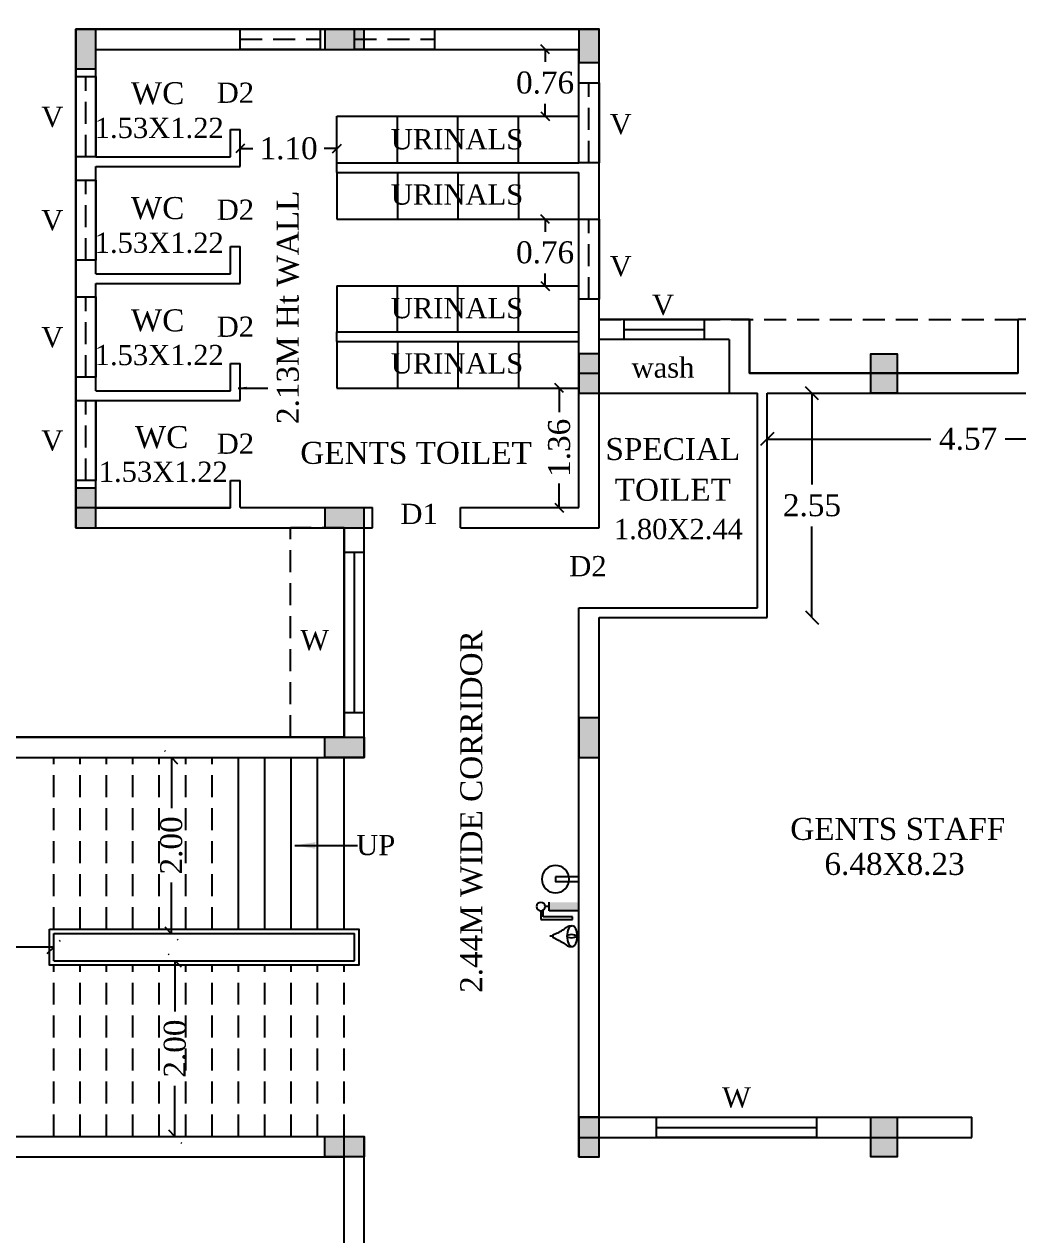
# Model space of a CAD drawing. Header units: metres. Extents: x -53 to 471, y -924 to -843.
# Drawn here: x -43.96 to -32.67, y -888.1 to -874.34 of the extents above; entities that cross this region are included whole.
import ezdxf
from ezdxf.enums import TextEntityAlignment as Align

# ---------------------------------------------------------------- set-up
doc = ezdxf.new("R2010")
doc.units = ezdxf.units.M
doc.header["$MEASUREMENT"] = 0
doc.header["$PDMODE"] = 3
doc.linetypes.add('HIDDEN', pattern=[0.375, 0.25, -0.125])
doc.layers.get('DEFPOINTS').update_dxf_attribs({"lineweight": 5})
doc.layers.add('BLK_1_FLR_0_BLT_UP_AREA_EXISTING', color=27, linetype='Continuous')
doc.styles.add('Isa-', font='times.ttf')
doc.styles.add('STYLE2', font='times.ttf')
doc.dimstyles.new('Copy of ISO-25', dxfattribs={"dimscale": 0, "dimtxt": 0.23, "dimasz": 0.1, "dimexe": 1.25, "dimexo": 0.625, "dimgap": 0.11, "dimtad": 0, "dimtih": 1, "dimtoh": 1, "dimzin": 1, "dimdsep": 46, "dimtxsty": 'STYLE2', "dimblk": 'OBLIQUE', "dimcen": 0, "dimse1": 1, "dimse2": 1, "dimclrd": 1, "dimclrt": 3, "dimadec": 0, "dimazin": 2, "dimtfac": 1, "dimtix": 1, "dimtofl": 0, "dimtmove": 0, "dimatfit": 3, "dimfxl": 0, "dimtolj": 1, "dimarcsym": 0})
doc.dimstyles.new('ISO-25', dxfattribs={"dimscale": 0, "dimtxt": 0.23, "dimasz": 0.15, "dimexe": 1.25, "dimexo": 0.625, "dimgap": 0.11, "dimtad": 0, "dimtih": 1, "dimtoh": 1, "dimzin": 1, "dimdsep": 46, "dimtxsty": 'STYLE2', "dimblk": 'OBLIQUE', "dimcen": 0, "dimse1": 1, "dimse2": 1, "dimclrd": 1, "dimclrt": 3, "dimadec": 0, "dimazin": 2, "dimtfac": 1, "dimtix": 1, "dimtofl": 0, "dimtmove": 0, "dimatfit": 3, "dimfxl": 0, "dimtolj": 1, "dimarcsym": 0})

# ---------------------------------------------------------------- blocks, each defined once
blk = doc.blocks.new('_Oblique')
at = {"color": 0, "linetype": 'ByBlock', "lineweight": -2}
blk.add_line((-0.5, -0.5), (0.5, 0.5), dxfattribs=at)
blk = doc.blocks.new('*D259')
at = {"color": 1, "lineweight": -2}
for p, q in [((-35.516, -879.053), (-33.653, -879.053)), ((-30.946, -879.053), (-32.809, -879.053))]:
    blk.add_line(p, q, dxfattribs=at)
at = {"layer": 'DEFPOINTS', "color": 0}
for p in [(-30.946, -879.053), (-35.516, -879.607), (-30.946, -879.607)]:
    blk.add_point(p, dxfattribs=at)
at = {"color": 1, "lineweight": -2, "xscale": 0.15, "yscale": 0.15, "zscale": 0.15, "rotation": 180}
blk.add_blockref('_Oblique', (-35.516, -879.053), dxfattribs=at)
at = {"color": 1, "lineweight": -2, "xscale": 0.15, "yscale": 0.15, "zscale": 0.15}
blk.add_blockref('_Oblique', (-30.946, -879.053), dxfattribs=at)
at = {"color": 3, "lineweight": 25, "insert": (-33.231, -879.053), "char_height": 0.25, "attachment_point": 5, "style": 'STYLE2'}
blk.add_mtext('\\A1;4.57', dxfattribs=at)
blk = doc.blocks.new('*D260')
at = {"color": 1, "lineweight": -2}
for p, q in [((-35.006, -878.533), (-35.006, -879.571)), ((-35.006, -881.083), (-35.006, -880.046))]:
    blk.add_line(p, q, dxfattribs=at)
at = {"layer": 'DEFPOINTS', "color": 0}
for p in [(-35.516, -878.533), (-35.006, -878.533), (-35.516, -881.083)]:
    blk.add_point(p, dxfattribs=at)
at = {"color": 1, "lineweight": -2, "xscale": 0.15, "yscale": 0.15, "zscale": 0.15}
for p, rotation in [((-35.006, -878.533), 90), ((-35.006, -881.083), 270)]:
    blk.add_blockref('_Oblique', p, dxfattribs=dict(at, rotation=rotation))
at = {"color": 3, "lineweight": 25, "insert": (-35.006, -879.808), "char_height": 0.25, "attachment_point": 5, "style": 'STYLE2'}
blk.add_mtext('\\A1;2.55', dxfattribs=at)
blk = doc.blocks.new('*D66')
at = {"color": 1, "lineweight": -2}
for p, q in [((-42.289, -882.673), (-42.289, -883.251)), ((-42.289, -884.673), (-42.289, -884.096))]:
    blk.add_line(p, q, dxfattribs=at)
at = {"layer": 'DEFPOINTS', "color": 0, "linetype": 'HIDDEN'}
for p in [(-42.289, -882.673), (-42.126, -882.673), (-42.289, -884.673)]:
    blk.add_point(p, dxfattribs=at)
at = {"color": 1, "linetype": 'HIDDEN', "lineweight": -2, "xscale": 0.15, "yscale": 0.15, "zscale": 0.15}
for p, rotation in [((-42.289, -882.673), 90), ((-42.289, -884.673), 270)]:
    blk.add_blockref('_Oblique', p, dxfattribs=dict(at, rotation=rotation))
at = {"color": 3, "linetype": 'HIDDEN', "lineweight": 25, "insert": (-42.289, -883.673), "char_height": 0.25, "attachment_point": 5, "rotation": 90, "style": 'STYLE2'}
blk.add_mtext('\\A1;2.00', dxfattribs=at)
blk = doc.blocks.new('*D67')
at = {"color": 1, "lineweight": -2}
for p, q in [((-45.626, -884.828), (-45.049, -884.828)), ((-43.626, -884.828), (-44.204, -884.828))]:
    blk.add_line(p, q, dxfattribs=at)
at = {"layer": 'DEFPOINTS', "color": 0, "linetype": 'HIDDEN'}
for p in [(-43.626, -884.828), (-43.626, -884.828), (-45.626, -885.242)]:
    blk.add_point(p, dxfattribs=at)
at = {"color": 1, "linetype": 'HIDDEN', "lineweight": -2, "xscale": 0.15, "yscale": 0.15, "zscale": 0.15, "rotation": 180}
blk.add_blockref('_Oblique', (-45.626, -884.828), dxfattribs=at)
at = {"color": 1, "linetype": 'HIDDEN', "lineweight": -2, "xscale": 0.15, "yscale": 0.15, "zscale": 0.15}
blk.add_blockref('_Oblique', (-43.626, -884.828), dxfattribs=at)
at = {"color": 3, "linetype": 'HIDDEN', "lineweight": 25, "insert": (-44.626, -884.828), "char_height": 0.25, "attachment_point": 5, "style": 'STYLE2'}
blk.add_mtext('\\A1;2.00', dxfattribs=at)
blk = doc.blocks.new('*D261')
at = {"color": 1, "lineweight": -2}
for p, q in [((-42.248, -884.983), (-42.248, -885.561)), ((-42.248, -886.983), (-42.248, -886.406))]:
    blk.add_line(p, q, dxfattribs=at)
at = {"layer": 'DEFPOINTS', "color": 0, "linetype": 'HIDDEN'}
for p in [(-42.248, -884.983), (-42.248, -886.983), (-42.248, -886.983)]:
    blk.add_point(p, dxfattribs=at)
at = {"color": 1, "linetype": 'HIDDEN', "lineweight": -2, "xscale": 0.15, "yscale": 0.15, "zscale": 0.15}
for p, rotation in [((-42.248, -884.983), 90), ((-42.248, -886.983), 270)]:
    blk.add_blockref('_Oblique', p, dxfattribs=dict(at, rotation=rotation))
at = {"color": 3, "linetype": 'HIDDEN', "lineweight": 25, "insert": (-42.248, -885.983), "char_height": 0.25, "attachment_point": 5, "rotation": 90, "style": 'STYLE2'}
blk.add_mtext('\\A1;2.00', dxfattribs=at)
blk = doc.blocks.new('*D75')
at = {"color": 1, "lineweight": -2}
for p, q in [((-49.396, -872.436), (-22.956, -872.436)), ((4.504, -872.436), (-21.936, -872.436))]:
    blk.add_line(p, q, dxfattribs=at)
at = {"layer": 'DEFPOINTS', "color": 0}
for p in [(-49.396, -872.436), (-49.396, -886.983), (4.504, -886.983)]:
    blk.add_point(p, dxfattribs=at)
at = {"color": 1, "lineweight": -2, "xscale": 0.1, "yscale": 0.1, "zscale": 0.1, "rotation": 180}
blk.add_blockref('_Oblique', (-49.396, -872.436), dxfattribs=at)
at = {"color": 1, "lineweight": -2, "xscale": 0.1, "yscale": 0.1, "zscale": 0.1}
blk.add_blockref('_Oblique', (4.504, -872.436), dxfattribs=at)
at = {"color": 3, "lineweight": 25, "insert": (-22.446, -872.436), "char_height": 0.25, "attachment_point": 5, "style": 'STYLE2'}
blk.add_mtext('\\A1;53.90', dxfattribs=at)
blk = doc.blocks.new('*D285')
at = {"color": 1, "lineweight": -2}
blk.add_line((-50.826, -880.063), (-50.826, -879.838), dxfattribs=at)
at = {"layer": 'DEFPOINTS', "color": 0}
for p in [(-50.826, -879.838), (-43.376, -879.838), (-43.146, -880.063)]:
    blk.add_point(p, dxfattribs=at)
at = {"color": 1, "lineweight": -2, "xscale": 0.1, "yscale": 0.1, "zscale": 0.1}
for p, rotation in [((-50.826, -879.838), 90), ((-50.826, -880.063), 270)]:
    blk.add_blockref('_Oblique', p, dxfattribs=dict(at, rotation=rotation))
at = {"color": 3, "lineweight": 25, "insert": (-50.29, -880.003), "char_height": 0.25, "attachment_point": 5, "style": 'STYLE2'}
blk.add_mtext('\\A1;0.23', dxfattribs=at)
blk = doc.blocks.new('*D286')
at = {"color": 1, "lineweight": -2}
for p, q in [((-50.826, -878.613), (-50.826, -878.988)), ((-50.826, -879.838), (-50.826, -879.463))]:
    blk.add_line(p, q, dxfattribs=at)
at = {"layer": 'DEFPOINTS', "color": 0}
for p in [(-50.826, -878.613), (-43.146, -878.613), (-43.376, -879.838)]:
    blk.add_point(p, dxfattribs=at)
at = {"color": 1, "lineweight": -2, "xscale": 0.1, "yscale": 0.1, "zscale": 0.1}
for p, rotation in [((-50.826, -878.613), 90), ((-50.826, -879.838), 270)]:
    blk.add_blockref('_Oblique', p, dxfattribs=dict(at, rotation=rotation))
at = {"color": 3, "lineweight": 25, "insert": (-50.826, -879.226), "char_height": 0.25, "attachment_point": 5, "style": 'STYLE2'}
blk.add_mtext('\\A1;1.22', dxfattribs=at)
blk = doc.blocks.new('*D287')
at = {"color": 1, "lineweight": -2}
for p, q in [((-50.826, -878.503), (-50.826, -878.403)), ((-50.826, -878.613), (-50.826, -878.713))]:
    blk.add_line(p, q, dxfattribs=at)
at = {"layer": 'DEFPOINTS', "color": 0}
for p in [(-50.826, -878.503), (-43.146, -878.503), (-43.146, -878.613)]:
    blk.add_point(p, dxfattribs=at)
at = {"color": 1, "lineweight": -2, "xscale": 0.1, "yscale": 0.1, "zscale": 0.1}
for p, rotation in [((-50.826, -878.503), 270), ((-50.826, -878.613), 90)]:
    blk.add_blockref('_Oblique', p, dxfattribs=dict(at, rotation=rotation))
at = {"color": 3, "lineweight": 25, "insert": (-50.29, -878.628), "char_height": 0.25, "attachment_point": 5, "style": 'STYLE2'}
blk.add_mtext('\\A1;0.11', dxfattribs=at)
blk = doc.blocks.new('*D288')
at = {"color": 1, "lineweight": -2}
for p, q in [((-50.826, -877.283), (-50.826, -877.656)), ((-50.826, -878.503), (-50.826, -878.131))]:
    blk.add_line(p, q, dxfattribs=at)
at = {"layer": 'DEFPOINTS', "color": 0}
for p in [(-50.826, -877.283), (-43.146, -877.283), (-43.146, -878.503)]:
    blk.add_point(p, dxfattribs=at)
at = {"color": 1, "lineweight": -2, "xscale": 0.1, "yscale": 0.1, "zscale": 0.1}
for p, rotation in [((-50.826, -877.283), 90), ((-50.826, -878.503), 270)]:
    blk.add_blockref('_Oblique', p, dxfattribs=dict(at, rotation=rotation))
at = {"color": 3, "lineweight": 25, "insert": (-50.826, -877.893), "char_height": 0.25, "attachment_point": 5, "style": 'STYLE2'}
blk.add_mtext('\\A1;1.22', dxfattribs=at)
blk = doc.blocks.new('*D289')
at = {"color": 1, "lineweight": -2}
for p, q in [((-50.826, -877.173), (-50.826, -877.073)), ((-50.826, -877.283), (-50.826, -877.383))]:
    blk.add_line(p, q, dxfattribs=at)
at = {"layer": 'DEFPOINTS', "color": 0}
for p in [(-50.826, -877.173), (-43.146, -877.173), (-43.146, -877.283)]:
    blk.add_point(p, dxfattribs=at)
at = {"color": 1, "lineweight": -2, "xscale": 0.1, "yscale": 0.1, "zscale": 0.1}
for p, rotation in [((-50.826, -877.173), 270), ((-50.826, -877.283), 90)]:
    blk.add_blockref('_Oblique', p, dxfattribs=dict(at, rotation=rotation))
at = {"color": 3, "lineweight": 25, "insert": (-50.29, -877.282), "char_height": 0.25, "attachment_point": 5, "style": 'STYLE2'}
blk.add_mtext('\\A1;0.11', dxfattribs=at)
blk = doc.blocks.new('*D290')
at = {"color": 1, "lineweight": -2}
for p, q in [((-50.826, -875.953), (-50.826, -876.326)), ((-50.826, -877.173), (-50.826, -876.801))]:
    blk.add_line(p, q, dxfattribs=at)
at = {"layer": 'DEFPOINTS', "color": 0}
for p in [(-50.826, -875.953), (-43.146, -875.953), (-43.146, -877.173)]:
    blk.add_point(p, dxfattribs=at)
at = {"color": 1, "lineweight": -2, "xscale": 0.1, "yscale": 0.1, "zscale": 0.1}
for p, rotation in [((-50.826, -875.953), 90), ((-50.826, -877.173), 270)]:
    blk.add_blockref('_Oblique', p, dxfattribs=dict(at, rotation=rotation))
at = {"color": 3, "lineweight": 25, "insert": (-50.826, -876.563), "char_height": 0.25, "attachment_point": 5, "style": 'STYLE2'}
blk.add_mtext('\\A1;1.22', dxfattribs=at)
blk = doc.blocks.new('*D291')
at = {"color": 1, "lineweight": -2}
for p, q in [((-50.826, -875.843), (-50.826, -875.743)), ((-50.826, -875.953), (-50.826, -876.053))]:
    blk.add_line(p, q, dxfattribs=at)
at = {"layer": 'DEFPOINTS', "color": 0}
for p in [(-50.826, -875.843), (-43.146, -875.843), (-43.146, -875.953)]:
    blk.add_point(p, dxfattribs=at)
at = {"color": 1, "lineweight": -2, "xscale": 0.1, "yscale": 0.1, "zscale": 0.1}
for p, rotation in [((-50.826, -875.843), 270), ((-50.826, -875.953), 90)]:
    blk.add_blockref('_Oblique', p, dxfattribs=dict(at, rotation=rotation))
at = {"color": 3, "lineweight": 25, "insert": (-50.29, -875.958), "char_height": 0.25, "attachment_point": 5, "style": 'STYLE2'}
blk.add_mtext('\\A1;0.11', dxfattribs=at)
blk = doc.blocks.new('*D292')
at = {"color": 1, "lineweight": -2}
for p, q in [((-50.826, -874.623), (-50.826, -874.996)), ((-50.826, -875.843), (-50.826, -875.471))]:
    blk.add_line(p, q, dxfattribs=at)
at = {"layer": 'DEFPOINTS', "color": 0}
for p in [(-50.826, -874.623), (-43.146, -874.623), (-43.146, -875.843)]:
    blk.add_point(p, dxfattribs=at)
at = {"color": 1, "lineweight": -2, "xscale": 0.1, "yscale": 0.1, "zscale": 0.1}
for p, rotation in [((-50.826, -874.623), 90), ((-50.826, -875.843), 270)]:
    blk.add_blockref('_Oblique', p, dxfattribs=dict(at, rotation=rotation))
at = {"color": 3, "lineweight": 25, "insert": (-50.826, -875.233), "char_height": 0.25, "attachment_point": 5, "style": 'STYLE2'}
blk.add_mtext('\\A1;1.22', dxfattribs=at)
blk = doc.blocks.new('*D293')
at = {"color": 1, "lineweight": -2}
blk.add_line((-50.826, -874.623), (-50.826, -874.393), dxfattribs=at)
at = {"layer": 'DEFPOINTS', "color": 0}
for p in [(-50.826, -874.393), (-43.376, -874.393), (-43.146, -874.623)]:
    blk.add_point(p, dxfattribs=at)
at = {"color": 1, "lineweight": -2, "xscale": 0.1, "yscale": 0.1, "zscale": 0.1}
for p, rotation in [((-50.826, -874.393), 90), ((-50.826, -874.623), 270)]:
    blk.add_blockref('_Oblique', p, dxfattribs=dict(at, rotation=rotation))
at = {"color": 3, "lineweight": 25, "insert": (-50.29, -874.568), "char_height": 0.25, "attachment_point": 5, "style": 'STYLE2'}
blk.add_mtext('\\A1;0.23', dxfattribs=at)
blk = doc.blocks.new('*D302')
at = {"color": 1, "lineweight": -2}
for p, q in [((-45.626, -873.32), (-44.918, -873.32)), ((-43.376, -873.32), (-44.084, -873.32))]:
    blk.add_line(p, q, dxfattribs=at)
at = {"layer": 'DEFPOINTS', "color": 0}
for p in [(-43.376, -873.32), (-43.376, -874.393), (-45.626, -882.673)]:
    blk.add_point(p, dxfattribs=at)
at = {"color": 1, "lineweight": -2, "xscale": 0.1, "yscale": 0.1, "zscale": 0.1, "rotation": 180}
blk.add_blockref('_Oblique', (-45.626, -873.32), dxfattribs=at)
at = {"color": 1, "lineweight": -2, "xscale": 0.1, "yscale": 0.1, "zscale": 0.1}
blk.add_blockref('_Oblique', (-43.376, -873.32), dxfattribs=at)
at = {"color": 3, "lineweight": 25, "insert": (-44.501, -873.32), "char_height": 0.25, "attachment_point": 5, "style": 'STYLE2'}
blk.add_mtext('\\A1;2.25', dxfattribs=at)
blk = doc.blocks.new('*D303')
at = {"color": 1, "lineweight": -2}
blk.add_line((-43.376, -873.32), (-43.146, -873.32), dxfattribs=at)
at = {"layer": 'DEFPOINTS', "color": 0}
for p in [(-43.146, -873.32), (-43.376, -874.393), (-43.146, -874.623)]:
    blk.add_point(p, dxfattribs=at)
at = {"color": 1, "lineweight": -2, "xscale": 0.1, "yscale": 0.1, "zscale": 0.1, "rotation": 180}
blk.add_blockref('_Oblique', (-43.376, -873.32), dxfattribs=at)
at = {"color": 1, "lineweight": -2, "xscale": 0.1, "yscale": 0.1, "zscale": 0.1}
blk.add_blockref('_Oblique', (-43.146, -873.32), dxfattribs=at)
at = {"color": 3, "lineweight": 25, "insert": (-43.213, -873.022), "char_height": 0.25, "attachment_point": 5, "style": 'STYLE2'}
blk.add_mtext('\\A1;0.23', dxfattribs=at)
blk = doc.blocks.new('*D304')
at = {"color": 1, "lineweight": -2}
for p, q in [((-41.506, -873.32), (-39.994, -873.32)), ((-37.656, -873.32), (-39.168, -873.32))]:
    blk.add_line(p, q, dxfattribs=at)
at = {"layer": 'DEFPOINTS', "color": 0}
for p in [(-37.656, -873.32), (-37.656, -874.623), (-41.506, -875.534)]:
    blk.add_point(p, dxfattribs=at)
at = {"color": 1, "lineweight": -2, "xscale": 0.1, "yscale": 0.1, "zscale": 0.1, "rotation": 180}
blk.add_blockref('_Oblique', (-41.506, -873.32), dxfattribs=at)
at = {"color": 1, "lineweight": -2, "xscale": 0.1, "yscale": 0.1, "zscale": 0.1}
blk.add_blockref('_Oblique', (-37.656, -873.32), dxfattribs=at)
at = {"color": 3, "lineweight": 25, "insert": (-39.581, -873.32), "char_height": 0.25, "attachment_point": 5, "style": 'STYLE2'}
blk.add_mtext('\\A1;3.85', dxfattribs=at)
blk = doc.blocks.new('*D305')
at = {"color": 1, "lineweight": -2}
blk.add_line((-37.656, -873.32), (-37.426, -873.32), dxfattribs=at)
at = {"layer": 'DEFPOINTS', "color": 0}
for p in [(-37.426, -873.32), (-37.426, -874.393), (-37.656, -874.623)]:
    blk.add_point(p, dxfattribs=at)
at = {"color": 1, "lineweight": -2, "xscale": 0.1, "yscale": 0.1, "zscale": 0.1, "rotation": 180}
blk.add_blockref('_Oblique', (-37.656, -873.32), dxfattribs=at)
at = {"color": 1, "lineweight": -2, "xscale": 0.1, "yscale": 0.1, "zscale": 0.1}
blk.add_blockref('_Oblique', (-37.426, -873.32), dxfattribs=at)
at = {"color": 3, "lineweight": 25, "insert": (-37.489, -873.022), "char_height": 0.25, "attachment_point": 5, "style": 'STYLE2'}
blk.add_mtext('\\A1;0.23', dxfattribs=at)
blk = doc.blocks.new('*D306')
at = {"color": 1, "lineweight": -2}
for p, q in [((-37.426, -873.32), (-36.931, -873.32)), ((-35.626, -873.32), (-36.121, -873.32))]:
    blk.add_line(p, q, dxfattribs=at)
at = {"layer": 'DEFPOINTS', "color": 0}
for p in [(-35.626, -873.32), (-37.426, -874.393), (-35.626, -878.533)]:
    blk.add_point(p, dxfattribs=at)
at = {"color": 1, "lineweight": -2, "xscale": 0.1, "yscale": 0.1, "zscale": 0.1, "rotation": 180}
blk.add_blockref('_Oblique', (-37.426, -873.32), dxfattribs=at)
at = {"color": 1, "lineweight": -2, "xscale": 0.1, "yscale": 0.1, "zscale": 0.1}
blk.add_blockref('_Oblique', (-35.626, -873.32), dxfattribs=at)
at = {"color": 3, "lineweight": 25, "insert": (-36.526, -873.32), "char_height": 0.25, "attachment_point": 5, "style": 'STYLE2'}
blk.add_mtext('\\A1;1.80', dxfattribs=at)
blk = doc.blocks.new('*D307')
at = {"color": 1, "lineweight": -2}
for p, q in [((-35.626, -873.32), (-35.726, -873.32)), ((-35.516, -873.32), (-35.416, -873.32))]:
    blk.add_line(p, q, dxfattribs=at)
at = {"layer": 'DEFPOINTS', "color": 0}
for p in [(-35.516, -873.32), (-35.626, -878.533), (-35.516, -878.533)]:
    blk.add_point(p, dxfattribs=at)
at = {"color": 1, "lineweight": -2, "xscale": 0.1, "yscale": 0.1, "zscale": 0.1}
blk.add_blockref('_Oblique', (-35.626, -873.32), dxfattribs=at)
at = {"color": 1, "lineweight": -2, "xscale": 0.1, "yscale": 0.1, "zscale": 0.1, "rotation": 180}
blk.add_blockref('_Oblique', (-35.516, -873.32), dxfattribs=at)
at = {"color": 3, "lineweight": 25, "insert": (-35.482, -873.022), "char_height": 0.25, "attachment_point": 5, "style": 'STYLE2'}
blk.add_mtext('\\A1;0.11', dxfattribs=at)
blk = doc.blocks.new('*D308')
at = {"color": 1, "lineweight": -2}
for p, q in [((-35.516, -873.32), (-33.653, -873.32)), ((-30.946, -873.32), (-32.809, -873.32))]:
    blk.add_line(p, q, dxfattribs=at)
at = {"layer": 'DEFPOINTS', "color": 0}
for p in [(-30.946, -873.32), (-30.946, -877.923), (-35.516, -878.533)]:
    blk.add_point(p, dxfattribs=at)
at = {"color": 1, "lineweight": -2, "xscale": 0.1, "yscale": 0.1, "zscale": 0.1, "rotation": 180}
blk.add_blockref('_Oblique', (-35.516, -873.32), dxfattribs=at)
at = {"color": 1, "lineweight": -2, "xscale": 0.1, "yscale": 0.1, "zscale": 0.1}
blk.add_blockref('_Oblique', (-30.946, -873.32), dxfattribs=at)
at = {"color": 3, "lineweight": 25, "insert": (-33.231, -873.32), "char_height": 0.25, "attachment_point": 5, "style": 'STYLE2'}
blk.add_mtext('\\A1;4.57', dxfattribs=at)
blk = doc.blocks.new('*D139')
at = {"color": 1, "lineweight": -2}
for p, q in [((-41.506, -875.75), (-41.361, -875.75)), ((-40.406, -875.75), (-40.551, -875.75))]:
    blk.add_line(p, q, dxfattribs=at)
at = {"layer": 'DEFPOINTS', "color": 0}
for p in [(-40.406, -875.524), (-41.506, -875.75), (-40.406, -875.75)]:
    blk.add_point(p, dxfattribs=at)
at = {"color": 1, "lineweight": -2, "xscale": 0.1, "yscale": 0.1, "zscale": 0.1, "rotation": 180}
blk.add_blockref('_Oblique', (-41.506, -875.75), dxfattribs=at)
at = {"color": 1, "lineweight": -2, "xscale": 0.1, "yscale": 0.1, "zscale": 0.1}
blk.add_blockref('_Oblique', (-40.406, -875.75), dxfattribs=at)
at = {"color": 3, "lineweight": 25, "insert": (-40.956, -875.75), "char_height": 0.25, "attachment_point": 5, "style": 'STYLE2'}
blk.add_mtext('\\A1;1.10', dxfattribs=at)
blk = doc.blocks.new('*D354')
at = {"color": 1, "lineweight": -2}
for p, q in [((-43.146, -873.32), (-42.777, -873.32)), ((-41.616, -873.32), (-41.985, -873.32))]:
    blk.add_line(p, q, dxfattribs=at)
at = {"layer": 'DEFPOINTS', "color": 0}
for p in [(-41.616, -873.32), (-43.146, -874.623), (-41.616, -875.534)]:
    blk.add_point(p, dxfattribs=at)
at = {"color": 1, "lineweight": -2, "xscale": 0.1, "yscale": 0.1, "zscale": 0.1, "rotation": 180}
blk.add_blockref('_Oblique', (-43.146, -873.32), dxfattribs=at)
at = {"color": 1, "lineweight": -2, "xscale": 0.1, "yscale": 0.1, "zscale": 0.1}
blk.add_blockref('_Oblique', (-41.616, -873.32), dxfattribs=at)
at = {"color": 3, "lineweight": 25, "insert": (-42.381, -873.32), "char_height": 0.25, "attachment_point": 5, "style": 'STYLE2'}
blk.add_mtext('\\A1;1.53', dxfattribs=at)
blk = doc.blocks.new('*D140')
at = {"color": 1, "lineweight": -2}
for p, q in [((-41.616, -873.32), (-41.716, -873.32)), ((-41.506, -873.32), (-41.406, -873.32))]:
    blk.add_line(p, q, dxfattribs=at)
at = {"layer": 'DEFPOINTS', "color": 0}
for p in [(-41.506, -873.32), (-41.616, -875.534), (-41.506, -875.534)]:
    blk.add_point(p, dxfattribs=at)
at = {"color": 1, "lineweight": -2, "xscale": 0.1, "yscale": 0.1, "zscale": 0.1}
blk.add_blockref('_Oblique', (-41.616, -873.32), dxfattribs=at)
at = {"color": 1, "lineweight": -2, "xscale": 0.1, "yscale": 0.1, "zscale": 0.1, "rotation": 180}
blk.add_blockref('_Oblique', (-41.506, -873.32), dxfattribs=at)
at = {"color": 3, "lineweight": 25, "insert": (-41.528, -873.022), "char_height": 0.25, "attachment_point": 5, "style": 'STYLE2'}
blk.add_mtext('\\A1;0.11', dxfattribs=at)
blk = doc.blocks.new('*D355')
at = {"color": 1, "lineweight": -2}
for p, q in [((-37.879, -878.473), (-37.879, -878.749)), ((-37.879, -879.833), (-37.879, -879.558))]:
    blk.add_line(p, q, dxfattribs=at)
at = {"layer": 'DEFPOINTS', "color": 0}
for p in [(-37.879, -878.473), (-37.879, -878.473), (-37.879, -879.833)]:
    blk.add_point(p, dxfattribs=at)
at = {"color": 1, "lineweight": -2, "xscale": 0.1, "yscale": 0.1, "zscale": 0.1}
for p, rotation in [((-37.879, -878.473), 90), ((-37.879, -879.833), 270)]:
    blk.add_blockref('_Oblique', p, dxfattribs=dict(at, rotation=rotation))
at = {"color": 3, "lineweight": 25, "insert": (-37.879, -879.153), "char_height": 0.25, "attachment_point": 5, "rotation": 90, "style": 'STYLE2'}
blk.add_mtext('\\A1;1.36', dxfattribs=at)
blk = doc.blocks.new('*D356')
at = {"color": 1, "lineweight": -2}
for p, q in [((-38.04, -874.623), (-38.04, -874.766)), ((-38.04, -875.383), (-38.04, -875.241))]:
    blk.add_line(p, q, dxfattribs=at)
at = {"layer": 'DEFPOINTS', "color": 0}
for p in [(-38.04, -874.623), (-38.04, -874.623), (-38.04, -875.383)]:
    blk.add_point(p, dxfattribs=at)
at = {"color": 1, "lineweight": -2, "xscale": 0.1, "yscale": 0.1, "zscale": 0.1}
for p, rotation in [((-38.04, -874.623), 90), ((-38.04, -875.383), 270)]:
    blk.add_blockref('_Oblique', p, dxfattribs=dict(at, rotation=rotation))
at = {"color": 3, "lineweight": 25, "insert": (-38.04, -875.003), "char_height": 0.25, "attachment_point": 5, "style": 'STYLE2'}
blk.add_mtext('\\A1;0.76', dxfattribs=at)
blk = doc.blocks.new('*D141')
at = {"color": 1, "lineweight": -2}
for p, q in [((-38.04, -876.553), (-38.04, -876.696)), ((-38.04, -877.313), (-38.04, -877.171))]:
    blk.add_line(p, q, dxfattribs=at)
at = {"layer": 'DEFPOINTS', "color": 0}
for p in [(-38.04, -876.553), (-38.04, -876.553), (-38.04, -877.313)]:
    blk.add_point(p, dxfattribs=at)
at = {"color": 1, "lineweight": -2, "xscale": 0.1, "yscale": 0.1, "zscale": 0.1}
for p, rotation in [((-38.04, -876.553), 90), ((-38.04, -877.313), 270)]:
    blk.add_blockref('_Oblique', p, dxfattribs=dict(at, rotation=rotation))
at = {"color": 3, "lineweight": 25, "insert": (-38.04, -876.933), "char_height": 0.25, "attachment_point": 5, "style": 'STYLE2'}
blk.add_mtext('\\A1;0.76', dxfattribs=at)
blk = doc.blocks.new('*D385')
at = {"color": 1, "lineweight": -2}
for p, q in [((-52.277, -874.393), (-52.277, -896.375)), ((-52.277, -919.386), (-52.277, -897.404))]:
    blk.add_line(p, q, dxfattribs=at)
at = {"layer": 'DEFPOINTS', "color": 0}
for p in [(-52.277, -874.393), (-43.376, -874.393), (-30.946, -919.386)]:
    blk.add_point(p, dxfattribs=at)
at = {"color": 1, "lineweight": -2, "xscale": 0.1, "yscale": 0.1, "zscale": 0.1}
for p, rotation in [((-52.277, -874.393), 90), ((-52.277, -919.386), 270)]:
    blk.add_blockref('_Oblique', p, dxfattribs=dict(at, rotation=rotation))
at = {"color": 3, "lineweight": 25, "insert": (-52.277, -896.889), "char_height": 0.25, "attachment_point": 5, "rotation": 90, "style": 'STYLE2'}
blk.add_mtext('\\A1;44.99', dxfattribs=at)
blk = doc.blocks.new('*D386')
at = {"color": 1, "lineweight": -2}
for p, q in [((-50.826, -880.063), (-50.826, -881.026)), ((-50.826, -882.443), (-50.826, -881.481))]:
    blk.add_line(p, q, dxfattribs=at)
at = {"layer": 'DEFPOINTS', "color": 0}
for p in [(-50.826, -880.063), (-43.376, -880.063), (-45.856, -882.443)]:
    blk.add_point(p, dxfattribs=at)
at = {"color": 1, "lineweight": -2, "xscale": 0.1, "yscale": 0.1, "zscale": 0.1}
for p, rotation in [((-50.826, -880.063), 90), ((-50.826, -882.443), 270)]:
    blk.add_blockref('_Oblique', p, dxfattribs=dict(at, rotation=rotation))
at = {"color": 3, "lineweight": 25, "insert": (-50.826, -881.253), "char_height": 0.23, "attachment_point": 5, "style": 'STYLE2'}
blk.add_mtext('\\A1;2.38', dxfattribs=at)
blk = doc.blocks.new('FIRE')
at = {"lineweight": 25}
blk.add_hatch(color=256, dxfattribs=at).paths.add_polyline_path([(4776.393, 1592.591), (4776.49, 1592.591), (4776.49, 1592.93), (4776.393, 1592.93)])
for p, q in [((4776.442, 1592.93), (4776.442, 1592.975)), ((4776.559, 1592.998), (4776.483, 1592.998)), ((4776.49, 1593.023), (4776.587, 1593.023)), ((4776.559, 1592.664), (4776.559, 1592.998)), ((4776.587, 1593.023), (4776.587, 1592.664)), ((4776.49, 1592.93), (4776.393, 1592.93)), ((4776.49, 1592.591), (4776.49, 1592.93)), ((4776.587, 1592.664), (4776.559, 1592.664))]:
    blk.add_line(p, q, dxfattribs=at)
at = {"color": 0, "lineweight": 25, "ltscale": 60}
blk.add_line((4776.778, 1592.887), (4776.778, 1592.923), dxfattribs=at)
blk.add_lwpolyline([(4776.105, 1592.857), (4776.155, 1592.857), (4776.155, 1592.59), (4776.105, 1592.59)], close=True)
at = {"color": 1}
blk.add_circle((4776.13, 1592.857), 0.155, dxfattribs=at)
at = {"lineweight": 25}
blk.add_circle((4776.442, 1593.023), 0.0482, dxfattribs=at)
at = {"color": 0, "lineweight": 25, "ltscale": 60}
blk.add_arc((4776.778, 1592.861), 0.0262, 0, 180, dxfattribs=at)
for centre, major_axis, ratio in [((4776.778, 1592.668), (-0.118, 0), 0.493287), ((4776.778, 1592.676), (0, -0.0501), 0.352249)]:
    blk.add_ellipse(centre, major_axis=major_axis, ratio=ratio, dxfattribs=at)
for points in [[(4776.752, 1592.861), (4776.688, 1592.746), (4776.664, 1592.71), (4776.66, 1592.671)], [(4776.804, 1592.861), (4776.868, 1592.746), (4776.891, 1592.71), (4776.896, 1592.671)]]:
    blk.add_spline(points, degree=3, dxfattribs=at)
blk = doc.blocks.new('FF COLUMN')
at = {"lineweight": -3}
for points in [[(0.23, 0), (0, 0), (0, -0.45), (0.23, -0.45)], [(3.28, 0), (2.83, 0), (2.83, -0.23), (3.28, -0.23)], [(5.95, -3.69), (5.72, -3.69), (5.72, -4.14), (5.95, -4.14)], [(0.23, -5.22), (0, -5.22), (0, -5.67), (0.23, -5.67)], [(3.28, -5.44), (2.83, -5.44), (2.83, -5.67), (3.28, -5.67)], [(5.95, -7.83), (5.72, -7.83), (5.72, -8.28), (5.95, -8.28)], [(2.83, -8.28), (2.83, -8.05), (3.28, -8.05), (3.28, -8.28)], [(5.95, -12.37), (5.72, -12.37), (5.72, -12.82), (5.95, -12.82)], [(3.28, -12.82), (2.83, -12.82), (2.83, -12.59), (3.28, -12.59)]]:
    blk.add_hatch(color=3, dxfattribs=at).paths.add_polyline_path(points)
for color, points in [(2, [(5.72, -0.38), (5.95, -0.38), (5.95, 0), (5.72, 0)]), (4, [(9.04, -4.14), (9.04, -3.69), (9.34, -3.69), (9.34, -4.14)]), (5, [(9.34, -12.37), (9.34, -12.82), (9.04, -12.82), (9.04, -12.37)])]:
    blk.add_hatch(color=color).paths.add_polyline_path(points)
at = {"color": 3, "lineweight": -3}
for points in [[(0, 0), (0, -0.45), (0.23, -0.45), (0.23, 0)], [(3.28, 0), (2.83, 0), (2.83, -0.23), (3.28, -0.23)], [(5.72, -3.69), (5.72, -4.14), (5.95, -4.14), (5.95, -3.69)], [(0, -5.22), (0, -5.67), (0.23, -5.67), (0.23, -5.22)], [(3.28, -5.44), (2.83, -5.44), (2.83, -5.67), (3.28, -5.67)], [(5.72, -7.83), (5.72, -8.28), (5.95, -8.28), (5.95, -7.83)], [(2.83, -8.05), (3.28, -8.05), (3.28, -8.28), (2.83, -8.28)], [(5.72, -12.37), (5.72, -12.82), (5.95, -12.82), (5.95, -12.37)], [(3.28, -12.82), (2.83, -12.82), (2.83, -12.59), (3.28, -12.59)]]:
    blk.add_lwpolyline(points, close=True, dxfattribs=at)
at = {"color": 2}
blk.add_lwpolyline([(5.72, 0), (5.72, -0.38), (5.95, -0.38), (5.95, 0)], close=True, dxfattribs=at)
at = {"color": 4}
blk.add_lwpolyline([(9.04, -4.14), (9.04, -3.69), (9.34, -3.69), (9.34, -4.14)], close=True, dxfattribs=at)
at = {"color": 5}
blk.add_lwpolyline([(9.34, -12.37), (9.34, -12.82), (9.04, -12.82), (9.04, -12.37)], close=True, dxfattribs=at)

msp = doc.modelspace()

# ---------------------------------------------------------------- linework, layer by layer
at = {"lineweight": -3}
for p, q in [((-43.37611, -874.39336), (-37.42611, -874.39336)), ((-43.37611, -880.06321), (-43.37611, -874.39336)), ((-37.42611, -880.06321), (-37.42611, -874.39336)), ((-43.14611, -874.62336), (-37.65611, -874.62336)), ((-43.14611, -875.84336), (-43.14611, -874.62336)), ((-37.65611, -875.91336), (-37.65611, -874.62336)), ((-40.40611, -875.38336), (-37.65611, -875.38336)), ((-40.40611, -875.91336), (-40.40611, -875.38336)), ((-39.71861, -875.91336), (-39.71861, -875.38336)), ((-39.03111, -875.91336), (-39.03111, -875.38336)), ((-38.34361, -875.91336), (-38.34361, -875.38336)), ((-41.61611, -875.84336), (-41.61611, -875.53352)), ((-41.61611, -875.53352), (-41.50611, -875.53352)), ((-41.50611, -875.95336), (-41.50611, -875.53352)), ((-43.14611, -875.84336), (-41.61611, -875.84336)), ((-40.40611, -875.91336), (-37.65611, -875.91336)), ((-40.40611, -876.02336), (-40.40611, -875.91336)), ((-43.14611, -877.17336), (-43.14611, -875.95336)), ((-43.14611, -877.17336), (-43.14611, -875.95336)), ((-43.14611, -875.95336), (-41.50611, -875.95336)), ((-40.40611, -876.02336), (-37.65611, -876.02336)), ((-40.40611, -876.02336), (-40.40611, -876.55336)), ((-39.71861, -876.02336), (-39.71861, -876.55336)), ((-39.03111, -876.02336), (-39.03111, -876.55336)), ((-38.34361, -876.02336), (-38.34361, -876.55336)), ((-37.65611, -877.83336), (-37.65611, -876.02336)), ((-37.65611, -879.11595), (-37.65611, -876.35321)), ((-40.40611, -876.55336), (-37.65611, -876.55336)), ((-40.40611, -876.55336), (-37.65611, -876.55336)), ((-41.61611, -877.17336), (-41.61611, -876.86352)), ((-41.61611, -876.86352), (-41.50611, -876.86352)), ((-41.50611, -877.28336), (-41.50611, -876.86352)), ((-37.65611, -879.83321), (-37.65611, -876.89595)), ((-43.14611, -877.17336), (-41.61611, -877.17336)), ((-43.14611, -878.50336), (-43.14611, -877.28336)), ((-43.14611, -878.50336), (-43.14611, -877.28336)), ((-43.14611, -877.28336), (-41.50611, -877.28336)), ((-40.40611, -877.31336), (-37.65611, -877.31336)), ((-40.40611, -877.31336), (-40.40611, -877.83336)), ((-39.71861, -877.83336), (-39.71861, -877.31336)), ((-39.03111, -877.83336), (-39.03111, -877.31336)), ((-38.34361, -877.83336), (-38.34361, -877.31336)), ((-35.71611, -877.69321), (-37.42611, -877.69321)), ((-35.71611, -877.69321), (-35.71611, -878.30321)), ((-32.66611, -877.69321), (-32.66611, -878.30321)), ((-40.40611, -877.83336), (-37.65611, -877.83336)), ((-40.40611, -877.94336), (-40.40611, -877.83336)), ((-40.40611, -877.94336), (-37.65611, -877.94336)), ((-40.40611, -877.94336), (-40.40611, -878.47336)), ((-39.71861, -877.94336), (-39.71861, -878.47336)), ((-39.03111, -877.94336), (-39.03111, -878.47336)), ((-38.34361, -877.94336), (-38.34361, -878.47336)), ((-37.65611, -879.76336), (-37.65611, -877.94336)), ((-35.94611, -877.92321), (-37.42611, -877.92321)), ((-35.94611, -877.92321), (-35.94611, -878.53321)), ((-41.61611, -878.50336), (-41.61611, -878.19352)), ((-41.61611, -878.19352), (-41.50611, -878.19352)), ((-41.50611, -878.61336), (-41.50611, -878.19352)), ((-37.65611, -878.30321), (-37.42611, -878.30321)), ((-35.71611, -878.30321), (-32.66611, -878.30321)), ((-43.14611, -878.50336), (-41.61611, -878.50336)), ((-40.40611, -878.47336), (-37.65611, -878.47336)), ((-37.65611, -879.77264), (-37.65611, -878.48264)), ((-37.65611, -878.53321), (-37.42611, -878.53321)), ((-37.42611, -878.53321), (-35.62611, -878.53321)), ((-35.94611, -878.53321), (-35.62611, -878.53321)), ((-35.62611, -880.97321), (-35.62611, -878.53321)), ((-35.51611, -878.53321), (-32.43611, -878.53321)), ((-35.51611, -881.08321), (-35.51611, -878.53321)), ((-43.14611, -879.83321), (-43.14611, -878.61336)), ((-43.14611, -879.83336), (-43.14611, -878.61336)), ((-43.14611, -878.61336), (-41.50611, -878.61336)), ((-37.42611, -879.74321), (-37.42611, -879.02595)), ((-41.61611, -879.83336), (-41.61611, -879.52336)), ((-41.61611, -879.52336), (-41.50611, -879.52336)), ((-41.50611, -879.83321), (-41.50611, -879.52336)), ((-43.37611, -879.83321), (-41.61611, -879.83321)), ((-43.14611, -879.83321), (-41.61611, -879.83321)), ((-43.14611, -879.83336), (-41.61611, -879.83336)), ((-41.50611, -879.83321), (-40.32611, -879.83321)), ((-41.50611, -879.83321), (-40.00071, -879.83321)), ((-40.32611, -879.83321), (-40.09611, -879.83321)), ((-40.09611, -882.67321), (-40.09611, -879.83321)), ((-40.00071, -880.06321), (-40.00071, -879.83321)), ((-39.00071, -879.83321), (-37.65611, -879.83321)), ((-39.00071, -880.06321), (-39.00071, -879.83321)), ((-43.37611, -880.06321), (-40.32611, -880.06321)), ((-43.14611, -880.06321), (-40.32611, -880.06321)), ((-40.32611, -880.06321), (-40.09611, -880.06321)), ((-40.32611, -882.44321), (-40.32611, -880.06321)), ((-40.09611, -880.06321), (-40.00071, -880.06321)), ((-39.00071, -880.06321), (-37.42611, -880.06321)), ((-37.65611, -880.97321), (-35.62611, -880.97321)), ((-37.65611, -886.99321), (-37.65611, -880.97321)), ((-37.42611, -881.08321), (-35.51611, -881.08321)), ((-37.42611, -886.76321), (-37.42611, -881.08321)), ((-45.85611, -882.44321), (-40.09611, -882.44321)), ((-40.09611, -882.67321), (-40.09611, -882.44321)), ((-40.09611, -882.67321), (-40.09611, -882.44321)), ((-45.85611, -882.67321), (-40.09611, -882.67321)), ((-41.52611, -884.62321), (-41.52611, -882.67321)), ((-41.22611, -884.62321), (-41.22611, -882.67321)), ((-40.92611, -884.62321), (-40.92611, -882.67321)), ((-40.62611, -884.62321), (-40.62611, -882.67321)), ((-40.32611, -884.62321), (-40.32611, -882.67321)), ((-43.62611, -884.98321), (-43.62611, -884.67321)), ((-43.62611, -884.67321), (-40.20611, -884.67321)), ((-40.20611, -884.98321), (-40.20611, -884.67321)), ((-43.62611, -884.98321), (-40.20611, -884.98321)), ((-37.65611, -887.21321), (-37.65611, -885.41555)), ((-37.42611, -887.21321), (-37.42611, -885.64555)), ((-37.65611, -886.76321), (-33.18727, -886.76321)), ((-37.42611, -886.76321), (-36.42611, -886.76321)), ((-33.18727, -886.99321), (-33.18727, -886.76321)), ((-45.62611, -886.98321), (-40.09611, -886.98321)), ((-40.32611, -888.0022), (-40.32611, -886.98321)), ((-40.09611, -888.0022), (-40.09611, -886.98321)), ((-40.09611, -887.21321), (-40.09611, -886.98321)), ((-37.65611, -886.99321), (-36.42611, -886.99321)), ((-37.65611, -886.99321), (-33.18727, -886.99321)), ((-49.16611, -887.21321), (-40.32611, -887.21321)), ((-40.32611, -892.87536), (-40.32611, -887.24321)), ((-40.09611, -892.87536), (-40.09611, -887.24321))]:
    msp.add_line(p, q, dxfattribs=at)
at = {"color": 1, "linetype": 'HIDDEN', "lineweight": -3}
for p, q in [((-41.50611, -874.50836), (-40.59611, -874.50836)), ((-40.20611, -874.50836), (-39.29611, -874.50836)), ((-43.26111, -875.84336), (-43.26111, -874.93336)), ((-37.54111, -875.91336), (-37.54111, -875.00336)), ((-43.26111, -877.01836), (-43.26111, -876.10836)), ((-37.54111, -877.46336), (-37.54111, -876.55336)), ((-43.26111, -878.34836), (-43.26111, -877.43836)), ((-37.42611, -877.69321), (-7.46611, -877.69321)), ((-43.26111, -879.52336), (-43.26111, -878.61336)), ((-40.93611, -882.44321), (-40.93611, -880.06321)), ((-40.32611, -880.06321), (-40.93611, -880.06321))]:
    msp.add_line(p, q, dxfattribs=at)
at = {"color": 1, "lineweight": -3}
for p, q in [((-37.14111, -877.80821), (-36.23111, -877.80821)), ((-40.21111, -880.34321), (-40.21111, -882.16321)), ((-36.77361, -886.87821), (-34.95361, -886.87821))]:
    msp.add_line(p, q, dxfattribs=at)
at = {"linetype": 'HIDDEN', "lineweight": -3}
for p, q in [((-43.62611, -884.62321), (-43.62611, -882.67321)), ((-43.32611, -884.62321), (-43.32611, -882.67321)), ((-43.02611, -884.62321), (-43.02611, -882.67321)), ((-42.72611, -884.62321), (-42.72611, -882.67321)), ((-42.42611, -884.62321), (-42.42611, -882.67321)), ((-42.12611, -884.62321), (-42.12611, -882.67321)), ((-41.82611, -884.62321), (-41.82611, -882.67321)), ((-43.62611, -886.98321), (-43.62611, -885.03321)), ((-43.32611, -886.98321), (-43.32611, -885.03321)), ((-43.02611, -886.98321), (-43.02611, -885.03321)), ((-42.72611, -886.98321), (-42.72611, -885.03321)), ((-42.42611, -886.98321), (-42.42611, -885.03321)), ((-42.12611, -886.98321), (-42.12611, -885.03321)), ((-41.82611, -886.98321), (-41.82611, -885.03321)), ((-41.52611, -886.98321), (-41.52611, -885.03321)), ((-41.22611, -886.98321), (-41.22611, -885.03321)), ((-40.92611, -886.98321), (-40.92611, -885.03321)), ((-40.62611, -886.98321), (-40.62611, -885.03321)), ((-40.32611, -886.98321), (-40.32611, -885.03321))]:
    msp.add_line(p, q, dxfattribs=at)
at = {"color": 2, "lineweight": -3}
for points in [[(-40.59611, -874.62336), (-41.50611, -874.62336), (-41.50611, -874.39336), (-40.59611, -874.39336)], [(-39.29611, -874.62336), (-40.20611, -874.62336), (-40.20611, -874.39336), (-39.29611, -874.39336)], [(-43.14611, -874.93336), (-43.14611, -875.84336), (-43.37611, -875.84336), (-43.37611, -874.93336)], [(-37.42611, -875.00336), (-37.42611, -875.91336), (-37.65611, -875.91336), (-37.65611, -875.00336)], [(-43.14611, -876.10836), (-43.14611, -877.01836), (-43.37611, -877.01836), (-43.37611, -876.10836)], [(-37.42611, -876.55336), (-37.42611, -877.46336), (-37.65611, -877.46336), (-37.65611, -876.55336)], [(-43.14611, -877.43836), (-43.14611, -878.34836), (-43.37611, -878.34836), (-43.37611, -877.43836)], [(-36.23111, -877.92321), (-37.14111, -877.92321), (-37.14111, -877.69321), (-36.23111, -877.69321)], [(-43.14611, -878.61336), (-43.14611, -879.52336), (-43.37611, -879.52336), (-43.37611, -878.61336)], [(-40.32611, -882.16321), (-40.09611, -882.16321), (-40.09611, -880.34321), (-40.32611, -880.34321)], [(-34.95361, -886.76321), (-34.95361, -886.99321), (-36.77361, -886.99321), (-36.77361, -886.76321)]]:
    msp.add_lwpolyline(points, close=True, dxfattribs=at)
at = {"lineweight": -3}
msp.add_lwpolyline([(-43.67611, -884.62321), (-40.15611, -884.62321), (-40.15611, -885.03321), (-43.67611, -885.03321)], close=True, dxfattribs=at)
at = {"layer": 'BLK_1_FLR_0_BLT_UP_AREA_EXISTING', "color": 27}
msp.add_lwpolyline([(-14.17611, -878.30321), (-20.61611, -878.30321), (-20.92111, -878.30321), (-23.97611, -878.30321), (-24.27611, -878.30321), (-30.71611, -878.30321), (-30.71611, -877.69321), (-32.66611, -877.69321), (-32.66611, -878.30321), (-35.71611, -878.30321), (-35.71611, -877.69321), (-37.42611, -877.69321), (-37.42611, -874.39336), (-43.37611, -874.39336), (-43.37611, -880.06321), (-40.32611, -880.06321), (-40.32611, -882.44321), (-45.85611, -882.44321), (-45.85611, -886.98321), (-49.39611, -886.98321), (-49.39611, -888.93321)], dxfattribs=at)

# ---------------------------------------------------------------- block references
msp.add_blockref('FF COLUMN', (-43.37611, -874.39336))
at = {"lineweight": -3, "xscale": -1, "rotation": 90}
msp.add_blockref('FIRE', (1554.93493, 3892.07326), dxfattribs=at)

# ---------------------------------------------------------------- texts
at = {"lineweight": -3, "style": 'Isa-'}
for s, p in [('WC', (-42.44534, -875.24661)), ('WC', (-42.44534, -876.55218)), ('WC', (-42.44534, -877.82861)), ('WC', (-42.39971, -879.15565)), ('GENTS TOILET', (-39.50688, -879.33518)), ('SPECIAL', (-36.58795, -879.29154)), ('TOILET', (-36.58795, -879.75454)), ('GENTS STAFF', (-34.03067, -883.61027)), ('6.48X8.23', (-34.06719, -884.00823))]:
    msp.add_text(s, height=0.25, dxfattribs=at).set_placement(p, align=Align.CENTER)
at = {"color": 4, "lineweight": -3, "style": 'Isa-'}
for s, p in [('D2', (-41.56111, -875.2311)), ('V', (-43.64275, -875.5052)), ('V', (-37.17981, -875.587)), ('D2', (-41.56111, -876.5611)), ('V', (-43.64275, -876.6802)), ('V', (-37.17981, -877.20172)), ('V', (-36.6988, -877.64211)), ('D2', (-41.56111, -877.8911)), ('V', (-43.64275, -878.0102)), ('V', (-43.64275, -879.1852)), ('D2', (-41.56111, -879.22094)), ('D1', (-39.47252, -880.01882)), ('D2', (-37.55312, -880.61298)), ('W', (-40.65998, -881.45267)), ('UP', (-39.96521, -883.78378)), ('W', (-35.86361, -886.65178))]:
    msp.add_text(s, height=0.23, dxfattribs=at).set_placement(p, align=Align.CENTER)
at = {"color": 6, "lineweight": -3, "style": 'Isa-'}
for s, p in [('1.53X1.22', (-42.42705, -875.631)), ('1.53X1.22', (-42.42705, -876.93657)), ('1.53X1.22', (-42.42705, -878.21301)), ('1.53X1.22', (-42.38142, -879.54004)), ('1.80X2.44', (-36.5244, -880.19143))]:
    msp.add_text(s, height=0.23, dxfattribs=at).set_placement(p, align=Align.CENTER)
at = {"lineweight": -3, "style": 'Isa-'}
for p in [(-39.79416, -875.76008), (-39.79416, -876.38848), (-39.79416, -877.68008), (-39.79416, -878.30848)]:
    msp.add_text('URINALS', height=0.23, dxfattribs=at).set_placement(p)
for s, p in [('2.13M Ht WALL', (-40.84108, -877.5559)), ('2.44M WIDE CORRIDOR', (-38.75473, -883.28822))]:
    msp.add_text(s, height=0.25, rotation=90, dxfattribs=at).set_placement(p, align=Align.CENTER)
at = {"color": 4, "lineweight": -3, "style": 'Isa-'}
msp.add_text('wash', height=0.23, rotation=360, dxfattribs=at).set_placement((-36.69984, -878.3555), align=Align.CENTER)

# ---------------------------------------------------------------- dimensions: what is measured, and where the dimension line sits
at = {"lineweight": 25}
for base, p1, p2, dimstyle, override, picture, middle in [((-49.39611, -872.43636), (4.50389, -886.98321), (-49.39611, -886.98321), 'Copy of ISO-25', {"dimscale": 1, "dimtxt": 0.25}, '*D75', (-22.44611, -872.43636)), ((-43.37611, -873.32033), (-45.62611, -882.67321), (-43.37611, -874.39336), 'Copy of ISO-25', {"dimscale": 1, "dimtxt": 0.25, "dimtmove": 1}, '*D302', (-44.50111, -873.32033)), ((-41.61611, -873.32033), (-43.14611, -874.62336), (-41.61611, -875.53352), 'Copy of ISO-25', {"dimscale": 1, "dimtxt": 0.25}, '*D354', (-42.38111, -873.32033)), ((-37.65611, -873.32033), (-41.50611, -875.53352), (-37.65611, -874.62336), 'Copy of ISO-25', {"dimscale": 1, "dimtxt": 0.25, "dimtmove": 1}, '*D304', (-39.58111, -873.32033)), ((-35.62611, -873.32033), (-37.42611, -874.39336), (-35.62611, -878.53321), 'Copy of ISO-25', {"dimscale": 1, "dimtxt": 0.25, "dimtmove": 1}, '*D306', (-36.52611, -873.32033)), ((-30.94611, -873.32033), (-35.51611, -878.53321), (-30.94611, -877.92321), 'Copy of ISO-25', {"dimscale": 1, "dimtxt": 0.25, "dimtmove": 1}, '*D308', (-33.23111, -873.32033)), ((-40.40611, -875.75026), (-41.50611, -875.75026), (-40.40611, -875.5243), 'Copy of ISO-25', {"dimscale": 1, "dimtxt": 0.25}, '*D139', (-40.95611, -875.75026)), ((-30.94611, -879.05335), (-35.51611, -879.60717), (-30.94611, -879.60717), 'ISO-25', {"dimscale": 1, "dimtxt": 0.25}, '*D259', (-33.23111, -879.05335))]:
    dim = msp.add_linear_dim(base=base, p1=p1, p2=p2, dimstyle=dimstyle, override=override, dxfattribs=at)
    dim.commit()
    dim.dimension.update_dxf_attribs({"geometry": picture, "text_midpoint": middle})
for base, p1, p2, picture, middle in [((-43.14611, -873.32033), (-43.37611, -874.39336), (-43.14611, -874.62336), '*D303', (-43.21304, -873.02215)), ((-41.50611, -873.32033), (-41.61611, -875.53352), (-41.50611, -875.53352), '*D140', (-41.52841, -873.02215)), ((-37.42611, -873.32033), (-37.65611, -874.62336), (-37.42611, -874.39336), '*D305', (-37.48864, -873.02215)), ((-35.51611, -873.32033), (-35.62611, -878.53321), (-35.51611, -878.53321), '*D307', (-35.48233, -873.02215))]:
    dim = msp.add_linear_dim(base=base, p1=p1, p2=p2, dimstyle='Copy of ISO-25', override={"dimscale": 1, "dimtxt": 0.25, "dimtmove": 2}, dxfattribs=at)
    dim.commit()
    dim.dimension.update_dxf_attribs({"geometry": picture, "text_midpoint": middle, "dimtype": 160})
for base, p1, p2, picture, middle in [((-52.27701, -874.39336), (-30.94611, -919.38555), (-43.37611, -874.39336), '*D385', (-52.27701, -896.88946)), ((-37.87937, -878.47336), (-37.87937, -879.83321), (-37.87937, -878.47336), '*D355', (-37.87937, -879.15329))]:
    dim = msp.add_linear_dim(base=base, p1=p1, p2=p2, angle=90, dimstyle='Copy of ISO-25', override={"dimscale": 1, "dimtxt": 0.25}, dxfattribs=at)
    dim.commit()
    dim.dimension.update_dxf_attribs({"geometry": picture, "text_midpoint": middle, "text_rotation": 90})
for base, p1, p2, picture, middle in [((-50.82647, -874.39336), (-43.14611, -874.62336), (-43.37611, -874.39336), '*D293', (-50.28966, -874.56845)), ((-50.82647, -875.84336), (-43.14611, -875.95336), (-43.14611, -875.84336), '*D291', (-50.28966, -875.95802)), ((-50.82647, -877.17336), (-43.14611, -877.28336), (-43.14611, -877.17336), '*D289', (-50.28966, -877.28217)), ((-50.82647, -878.50336), (-43.14611, -878.61336), (-43.14611, -878.50336), '*D287', (-50.28966, -878.62763)), ((-50.8264707859, -879.8382068828), (-43.1461055916, -880.0632068828), (-43.3761055916, -879.8382068828), '*D285', (-50.2896618876, -880.0033362254))]:
    dim = msp.add_linear_dim(base=base, p1=p1, p2=p2, angle=90, dimstyle='Copy of ISO-25', override={"dimscale": 1, "dimtxt": 0.25, "dimtmove": 2}, dxfattribs=at)
    dim.commit()
    dim.dimension.update_dxf_attribs({"geometry": picture, "text_midpoint": middle, "dimtype": 160})
for base, p1, p2, dimstyle, override, picture, middle in [((-50.82647, -874.62336), (-43.14611, -875.84336), (-43.14611, -874.62336), 'Copy of ISO-25', {"dimscale": 1, "dimtxt": 0.25, "dimtmove": 1}, '*D292', (-50.82647, -875.23336)), ((-38.03962, -874.62336), (-38.03962, -875.38336), (-38.03962, -874.62336), 'Copy of ISO-25', {"dimscale": 1, "dimtxt": 0.25}, '*D356', (-38.03962, -875.00336)), ((-50.82647, -875.95336), (-43.14611, -877.17336), (-43.14611, -875.95336), 'Copy of ISO-25', {"dimscale": 1, "dimtxt": 0.25, "dimtmove": 1}, '*D290', (-50.82647, -876.56336)), ((-38.03962, -876.55336), (-38.03962, -877.31336), (-38.03962, -876.55336), 'Copy of ISO-25', {"dimscale": 1, "dimtxt": 0.25}, '*D141', (-38.03962, -876.93336)), ((-50.82647, -877.28336), (-43.14611, -878.50336), (-43.14611, -877.28336), 'Copy of ISO-25', {"dimscale": 1, "dimtxt": 0.25, "dimtmove": 1}, '*D288', (-50.82647, -877.89336)), ((-50.82647, -878.61336), (-43.37611, -879.83821), (-43.14611, -878.61336), 'Copy of ISO-25', {"dimscale": 1, "dimtxt": 0.25, "dimtmove": 1}, '*D286', (-50.82647, -879.22579)), ((-35.00598, -878.53321), (-35.51611, -881.08321), (-35.51611, -878.53321), 'ISO-25', {"dimscale": 1, "dimtxt": 0.25}, '*D260', (-35.00598, -879.80821)), ((-50.82647, -880.06321), (-45.85611, -882.44321), (-43.37611, -880.06321), 'Copy of ISO-25', {"dimscale": 1}, '*D386', (-50.82647, -881.25321))]:
    dim = msp.add_linear_dim(base=base, p1=p1, p2=p2, angle=90, dimstyle=dimstyle, override=override, dxfattribs=at)
    dim.commit()
    dim.dimension.update_dxf_attribs({"geometry": picture, "text_midpoint": middle})
at = {"linetype": 'HIDDEN', "lineweight": 25}
for base, p1, p2, picture, middle in [((-42.28891, -882.67321), (-42.28891, -884.67321), (-42.12611, -882.67321), '*D66', (-42.28891, -883.67321)), ((-42.24754, -886.98321), (-42.24754, -884.98321), (-42.24754, -886.98321), '*D261', (-42.24754, -885.98321))]:
    dim = msp.add_linear_dim(base=base, p1=p1, p2=p2, angle=90, dimstyle='ISO-25', override={"dimscale": 1, "dimtxt": 0.25}, dxfattribs=at)
    dim.commit()
    dim.dimension.update_dxf_attribs({"geometry": picture, "text_midpoint": middle, "text_rotation": 90})
dim = msp.add_linear_dim(base=(-43.62611, -884.82821), p1=(-45.62611, -885.24158), p2=(-43.62611, -884.82821), dimstyle='ISO-25', override={"dimscale": 1, "dimtxt": 0.25}, dxfattribs=at)
dim.commit()
dim.dimension.update_dxf_attribs({"geometry": '*D67', "text_midpoint": (-44.62611, -884.82821)})

# ---------------------------------------------------------------- leaders
at = {"color": 41}
msp.add_leader([(-41.53141, -878.47433), (-41.19127, -878.47433)], dimstyle='Copy of ISO-25', override={"dimscale": 1}, dxfattribs=at)
at = {"color": 3, "lineweight": -3}
msp.add_leader([(-40.88356, -883.67321), (-40.17187, -883.67321)], dimstyle='ISO-25', override={"dimscale": 1, "dimasz": 0.23}, dxfattribs=at)

doc.saveas('drawing.dxf')
